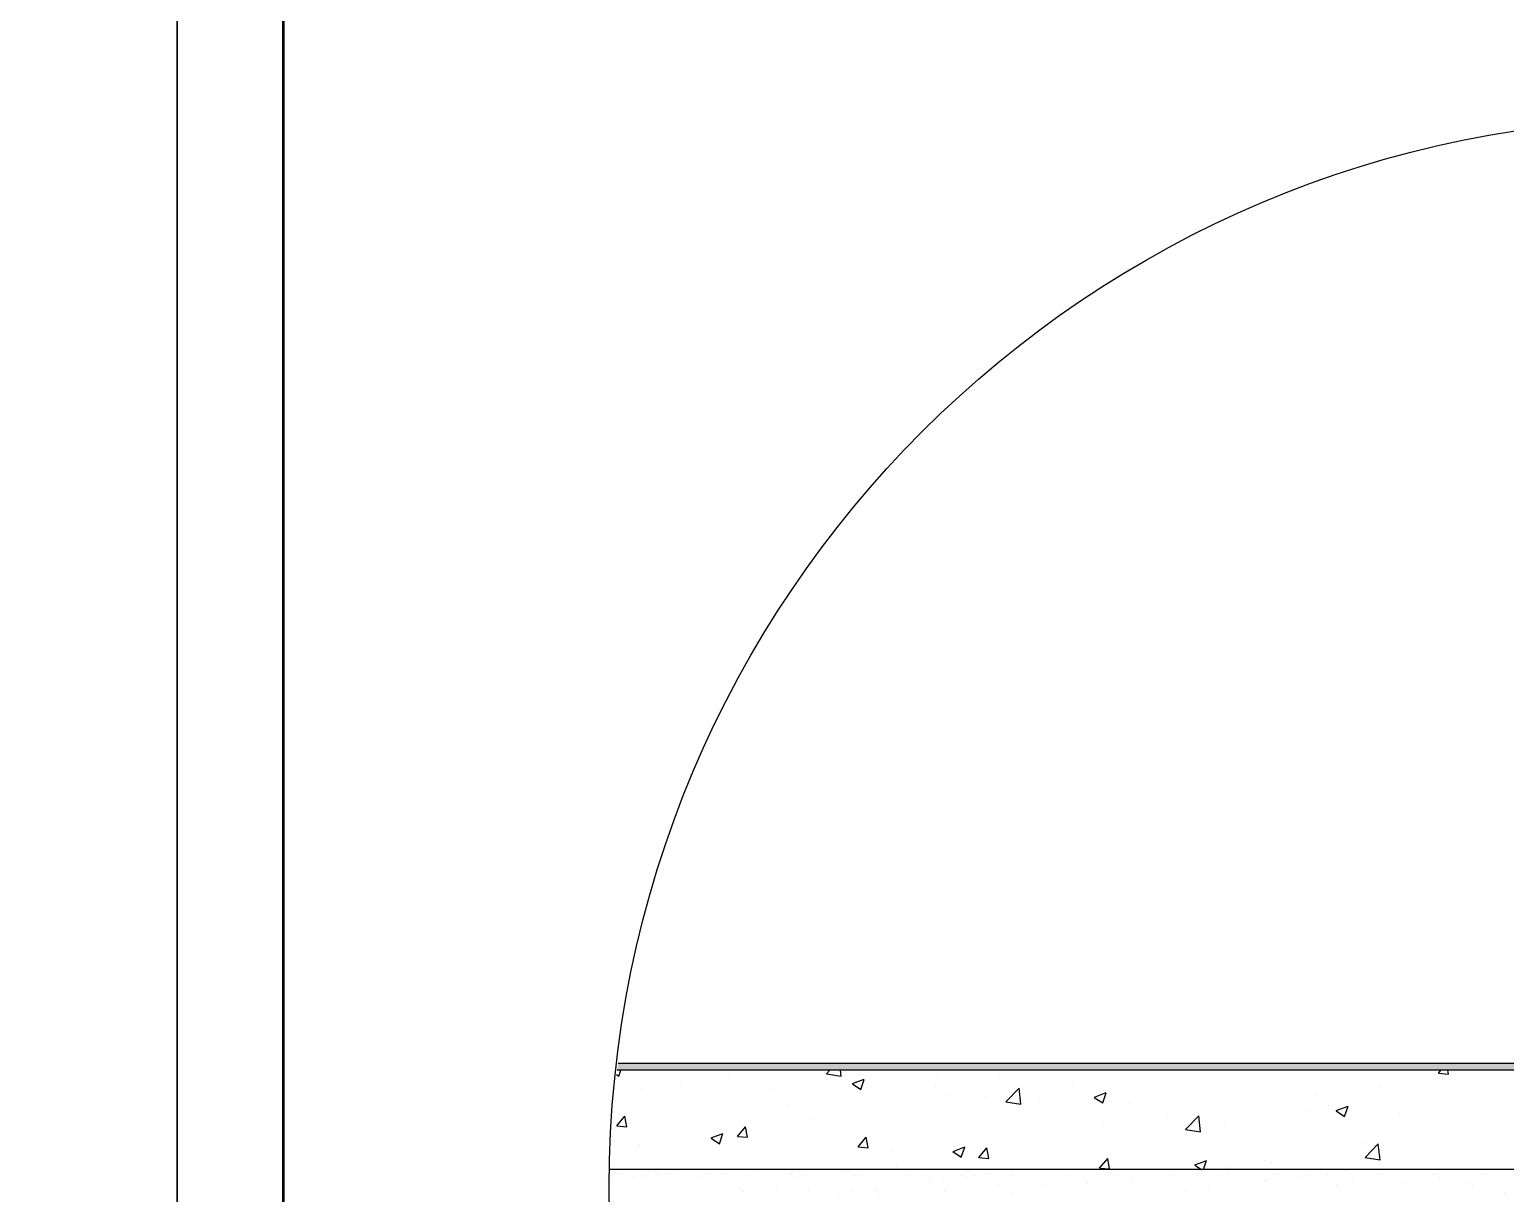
# Model space of a CAD drawing. Header units: centimetres. Extents: x -377343 to 693706, y 194584 to 813780.
# Drawn here: x 173050.1 to 173272.8, y 500138 to 500313.6 of the extents above; entities that cross this region are included whole.
import ezdxf

# ---------------------------------------------------------------- set-up
doc = ezdxf.new("R2010")
doc.units = ezdxf.units.CM
doc.layers.add('Legenda', color=252, linetype='Continuous', lineweight=20)
doc.layers.add('PIPA', color=11, linetype='Continuous')

msp = doc.modelspace()

# ---------------------------------------------------------------- hatches: boundary and pattern name
h = msp.add_hatch(color=256)
h.dxf.hatch_style = 1
h.paths.add_polyline_path([(173458.84, 500157.578), (173306.37, 500157.578), (173306.37, 500156.578), (173458.966, 500156.578, 0.0015622)])
h.paths.add_polyline_path([(173291.37, 500157.578), (173138.899, 500157.578, 0.0015622), (173138.773, 500156.578), (173291.37, 500156.578)])

# ---------------------------------------------------------------- linework, layer by layer
for p, q in [((173138.696, 500155.937), (173139.041, 500155.705)), ((173291.37, 500156.578), (173138.773, 500156.578)), ((173291.37, 500157.578), (173138.899, 500157.578)), ((173139.042, 500155.704), (173139.335, 500156.578)), ((173155.627, 500155.744), (173155.627, 500155.744)), ((173170.339, 500156.023), (173170.871, 500156.578)), ((173170.339, 500156.022), (173172.598, 500155.672)), ((173172.598, 500155.673), (173172.493, 500156.578)), ((173186.994, 500156.113), (173186.994, 500156.113)), ((173196.426, 500155.598), (173196.426, 500155.598)), ((173220.253, 500156.022), (173220.253, 500156.022)), ((173262.709, 500156.144), (173263.073, 500156.578)), ((173262.709, 500156.143), (173264.227, 500156.01)), ((173264.22, 500156.008), (173264.115, 500156.578)), ((173269.825, 500156.123), (173269.825, 500156.123)), ((173142.435, 500153.84), (173142.435, 500153.84)), ((173148.32, 500154.43), (173148.32, 500154.43)), ((173161.879, 500153.857), (173161.879, 500153.857)), ((173172.181, 500153.571), (173172.181, 500153.571)), ((173174.28, 500154.523), (173175.544, 500153.671)), ((173174.293, 500154.552), (173176.072, 500155.235)), ((173175.545, 500153.67), (173176.06, 500155.205)), ((173180.448, 500153.494), (173180.448, 500153.494)), ((173186.806, 500154.332), (173186.806, 500154.332)), ((173197.447, 500151.819), (173199.425, 500153.881)), ((173199.706, 500151.469), (173199.426, 500153.881)), ((173207.423, 500154.396), (173207.423, 500154.396)), ((173253.784, 500154.011), (173253.784, 500154.011)), ((173260.01, 500153.671), (173260.01, 500153.671)), ((173272.2, 500154.79), (173272.2, 500154.79)), ((173164.406, 500151.383), (173164.406, 500151.383)), ((173175.438, 500153.284), (173175.438, 500153.284)), ((173188.997, 500152.711), (173188.997, 500152.711)), ((173194.382, 500152.608), (173194.382, 500152.608)), ((173197.447, 500151.818), (173199.706, 500151.468)), ((173202.556, 500152.138), (173202.556, 500152.138)), ((173210.783, 500152.489), (173212.047, 500151.636)), ((173210.797, 500152.518), (173212.575, 500153.2)), ((173212.048, 500151.636), (173212.563, 500153.171)), ((173216.115, 500151.565), (173216.115, 500151.565)), ((173237.805, 500151.907), (173237.805, 500151.907)), ((173244.164, 500152.744), (173244.164, 500152.744)), ((173245.197, 500151.129), (173245.197, 500151.129)), ((173246.178, 500151.26), (173246.178, 500151.26)), ((173247.3, 500150.484), (173249.078, 500151.166)), ((173248.551, 500149.602), (173249.066, 500151.137)), ((173259.008, 500152.886), (173259.008, 500152.886)), ((173138.704, 500148.196), (173139.929, 500149.655)), ((173140.216, 500148.06), (173139.922, 500149.652)), ((173148.428, 500149.279), (173148.428, 500149.279)), ((173154.786, 500150.116), (173154.786, 500150.116)), ((173157.368, 500151.028), (173157.368, 500151.028)), ((173168.36, 500149.077), (173168.36, 500149.077)), ((173181.19, 500150.703), (173181.19, 500150.703)), ((173221.764, 500149.795), (173221.764, 500149.795)), ((173224.555, 500147.615), (173226.533, 500149.676)), ((173226.814, 500147.264), (173226.533, 500149.677)), ((173229.674, 500150.992), (173229.674, 500150.992)), ((173233.137, 500149.471), (173233.137, 500149.471)), ((173243.233, 500150.42), (173243.233, 500150.42)), ((173247.286, 500150.454), (173248.55, 500149.602)), ((173256.793, 500149.847), (173256.793, 500149.847)), ((173270.352, 500149.274), (173270.352, 500149.274)), ((173138.704, 500148.194), (173140.222, 500148.061)), ((173142.555, 500148.485), (173142.555, 500148.485)), ((173152.952, 500146.36), (173154.73, 500147.042)), ((173154.204, 500145.478), (173154.719, 500147.013)), ((173155.319, 500147.289), (173155.319, 500147.289)), ((173156.923, 500146.602), (173158.147, 500148.061)), ((173158.434, 500146.466), (173158.14, 500148.058)), ((173205.785, 500147.692), (173205.785, 500147.692)), ((173212.144, 500148.529), (173212.144, 500148.529)), ((173219.944, 500147.567), (173219.944, 500147.567)), ((173224.555, 500147.614), (173226.814, 500147.263)), ((173230.384, 500148.586), (173230.384, 500148.586)), ((173266.096, 500148.094), (173266.096, 500148.094)), ((173269.502, 500146.942), (173269.502, 500146.942)), ((173142.126, 500145.384), (173142.126, 500145.384)), ((173152.939, 500146.331), (173154.202, 500145.478)), ((173156.923, 500146.6), (173158.441, 500146.467)), ((173175.141, 500145.008), (173176.366, 500146.467)), ((173175.141, 500145.006), (173176.659, 500144.874)), ((173176.652, 500144.872), (173176.359, 500146.464)), ((173189.455, 500144.325), (173191.233, 500145.008)), ((173189.744, 500145.58), (173189.744, 500145.58)), ((173190.707, 500143.444), (173191.222, 500144.978)), ((173193.36, 500143.414), (173194.584, 500144.873)), ((173194.871, 500143.278), (173194.577, 500144.87)), ((173207.114, 500145.941), (173207.114, 500145.941)), ((173215.571, 500146.043), (173215.571, 500146.043)), ((173251.283, 500145.552), (173251.283, 500145.552)), ((173251.662, 500143.41), (173253.641, 500145.472)), ((173253.922, 500143.06), (173253.641, 500145.472)), ((173258.699, 500144.43), (173258.699, 500144.43)), ((173263.143, 500146.105), (173263.143, 500146.105)), ((173271.891, 500146.334), (173271.891, 500146.334)), ((173173.766, 500143.476), (173173.766, 500143.476)), ((173180.124, 500144.313), (173180.124, 500144.313)), ((173180.881, 500142.248), (173180.881, 500142.248)), ((173189.442, 500144.296), (173190.705, 500143.444)), ((173193.36, 500143.412), (173194.878, 500143.28)), ((173194.073, 500144.152), (173194.073, 500144.152)), ((173200.758, 500143.501), (173200.758, 500143.501)), ((173211.578, 500141.82), (173212.803, 500143.279)), ((173213.089, 500141.684), (173212.796, 500143.277)), ((173225.945, 500142.262), (173226.959, 500141.578)), ((173225.958, 500142.291), (173227.736, 500142.974)), ((173227.266, 500141.578), (173227.725, 500142.944)), ((173236.47, 500143.009), (173236.47, 500143.009)), ((173237.482, 500142.726), (173237.482, 500142.726)), ((173245.869, 500142.804), (173245.869, 500142.804)), ((173247.102, 500143.993), (173247.102, 500143.993)), ((173251.663, 500143.409), (173253.922, 500143.059)), ((173291.37, 500141.578), (173137.635, 500141.578)), ((173137.81, 500140.062), (173137.81, 500140.062)), ((173139.65, 500140.955), (173139.65, 500140.955)), ((173141.26, 500140.516), (173141.26, 500140.516)), ((173142.582, 500140.69), (173142.582, 500140.69)), ((173143.117, 500140.606), (173143.117, 500140.606)), ((173144.537, 500141.296), (173144.537, 500141.296)), ((173144.647, 500140.962), (173144.647, 500140.962)), ((173145.005, 500140.867), (173145.005, 500140.867)), ((173146.299, 500141.04), (173146.299, 500141.04)), ((173148.097, 500141.416), (173148.097, 500141.416)), ((173151.027, 500140.62), (173151.027, 500140.62)), ((173152.796, 500141.009), (173152.796, 500141.009)), ((173154.851, 500141.072), (173154.851, 500141.072)), ((173158.937, 500140.634), (173158.937, 500140.634)), ((173159.656, 500141.256), (173159.656, 500141.256)), ((173165.014, 500140.984), (173165.014, 500140.984)), ((173165.482, 500140.555), (173165.482, 500140.555)), ((173166.305, 500141.341), (173166.305, 500141.341)), ((173166.847, 500140.649), (173166.847, 500140.649)), ((173172.803, 500141.31), (173172.803, 500141.31)), ((173174.757, 500140.663), (173174.757, 500140.663)), ((173175.328, 500140.76), (173175.328, 500140.76)), ((173179.663, 500141.557), (173179.663, 500141.557)), ((173182.667, 500140.678), (173182.667, 500140.678)), ((173185.492, 500140.672), (173185.492, 500140.672)), ((173185.96, 500140.243), (173185.96, 500140.243)), ((173188.012, 500140.095), (173188.012, 500140.095)), ((173190.577, 500140.692), (173190.577, 500140.692)), ((173191.462, 500140.549), (173191.462, 500140.549)), ((173192.784, 500140.723), (173192.784, 500140.723)), ((173194.849, 500140.995), (173194.849, 500140.995)), ((173195.805, 500140.448), (173195.805, 500140.448)), ((173198.299, 500141.449), (173198.299, 500141.449)), ((173198.487, 500140.706), (173198.487, 500140.706)), ((173205.969, 500140.361), (173205.969, 500140.361)), ((173206.397, 500140.721), (173206.397, 500140.721)), ((173211.578, 500141.819), (173213.096, 500141.686)), ((173214.307, 500140.735), (173214.307, 500140.735)), ((173216.282, 500140.136), (173216.282, 500140.136)), ((173222.217, 500140.749), (173222.217, 500140.749)), ((173226.446, 500140.049), (173226.446, 500140.049)), ((173230.127, 500140.764), (173230.127, 500140.764)), ((173230.931, 500141.578), (173231.021, 500141.685)), ((173231.033, 500141.578), (173231.014, 500141.683)), ((173231.123, 500141.889), (173231.123, 500141.889)), ((173238.037, 500140.778), (173238.037, 500140.778)), ((173238.213, 500140.128), (173238.213, 500140.128)), ((173241.663, 500140.582), (173241.663, 500140.582)), ((173242.985, 500140.756), (173242.985, 500140.756)), ((173245.05, 500141.028), (173245.05, 500141.028)), ((173245.946, 500140.793), (173245.946, 500140.793)), ((173248.501, 500141.482), (173248.501, 500141.482)), ((173249.766, 500140.162), (173249.766, 500140.162)), ((173253.856, 500140.807), (173253.856, 500140.807)), ((173255.027, 500141.537), (173255.027, 500141.537)), ((173256.414, 500140.247), (173256.414, 500140.247)), ((173261.766, 500140.821), (173261.766, 500140.821)), ((173262.912, 500140.216), (173262.912, 500140.216)), ((173269.676, 500140.836), (173269.676, 500140.836)), ((173269.772, 500140.463), (173269.772, 500140.463)), ((173142.873, 500138.411), (173142.873, 500138.411)), ((173147.215, 500138.842), (173147.215, 500138.842)), ((173149.733, 500138.658), (173149.733, 500138.658)), ((173156.382, 500138.743), (173156.382, 500138.743)), ((173157.379, 500138.755), (173157.379, 500138.755)), ((173157.847, 500138.326), (173157.847, 500138.326)), ((173162.879, 500138.712), (173162.879, 500138.712)), ((173167.692, 500138.53), (173167.692, 500138.53)), ((173169.74, 500138.959), (173169.74, 500138.959)), ((173172.273, 500138.023), (173172.273, 500138.023)), ((173174.338, 500138.295), (173174.338, 500138.295)), ((173176.388, 500139.044), (173176.388, 500139.044)), ((173177.788, 500138.749), (173177.788, 500138.749)), ((173177.856, 500138.443), (173177.856, 500138.443)), ((173178.324, 500138.014), (173178.324, 500138.014)), ((173179.11, 500138.923), (173179.11, 500138.923)), ((173181.175, 500139.195), (173181.175, 500139.195)), ((173182.886, 500139.013), (173182.886, 500139.013)), ((173184.625, 500139.649), (173184.625, 500139.649)), ((173185.947, 500139.823), (173185.947, 500139.823)), ((173188.169, 500138.219), (173188.169, 500138.219)), ((173189.746, 500139.26), (173189.746, 500139.26)), ((173196.395, 500139.345), (173196.395, 500139.345)), ((173198.333, 500138.131), (173198.333, 500138.131)), ((173202.892, 500139.314), (173202.892, 500139.314)), ((173206.437, 500139.932), (173206.437, 500139.932)), ((173209.753, 500139.561), (173209.753, 500139.561)), ((173216.401, 500139.646), (173216.401, 500139.646)), ((173222.474, 500138.055), (173222.474, 500138.055)), ((173222.899, 500139.614), (173222.899, 500139.614)), ((173224.539, 500138.327), (173224.539, 500138.327)), ((173226.914, 500139.62), (173226.914, 500139.62)), ((173227.989, 500138.782), (173227.989, 500138.782)), ((173229.311, 500138.956), (173229.311, 500138.956)), ((173229.759, 500139.862), (173229.759, 500139.862)), ((173231.376, 500139.227), (173231.376, 500139.227)), ((173234.826, 500139.682), (173234.826, 500139.682)), ((173236.148, 500139.856), (173236.148, 500139.856)), ((173236.408, 500139.946), (173236.408, 500139.946)), ((173236.759, 500139.824), (173236.759, 500139.824)), ((173242.905, 500139.915), (173242.905, 500139.915)), ((173246.923, 500139.737), (173246.923, 500139.737)), ((173247.391, 500139.308), (173247.391, 500139.308)), ((173257.237, 500139.512), (173257.237, 500139.512)), ((173267.4, 500139.425), (173267.4, 500139.425)), ((173267.868, 500138.996), (173267.868, 500138.996)), ((173272.676, 500138.088), (173272.676, 500138.088))]:
    msp.add_line(p, q)
msp.add_circle((173298.87, 500138.892), 161.302)
at = {"layer": 'Legenda', "color": 5, "lineweight": 30}
msp.add_lwpolyline([(173072.388, 500748.602), (174324.359, 500748.602), (174324.359, 499875.432), (173072.388, 499875.432)], close=True, dxfattribs=at)
at = {"layer": 'Legenda', "color": 1, "lineweight": 50}
msp.add_lwpolyline([(173088.439, 500732.551), (174099.646, 500732.551), (174099.646, 499891.483), (173088.439, 499891.483)], close=True, dxfattribs=at)
at = {"layer": 'PIPA', "lineweight": 35, "extrusion": (0, 0.816497, 0.57735), "elevation": 193451.324}
msp.add_lwpolyline([(-421704.212, -325591.681), (-159560.265, -63447.734), (377343.333, -600351.331), (-158232.47, -1135927.133), (-693706.405, -600453.199), (-454216.825, -360963.619)], dxfattribs=at)

doc.saveas('drawing.dxf')
